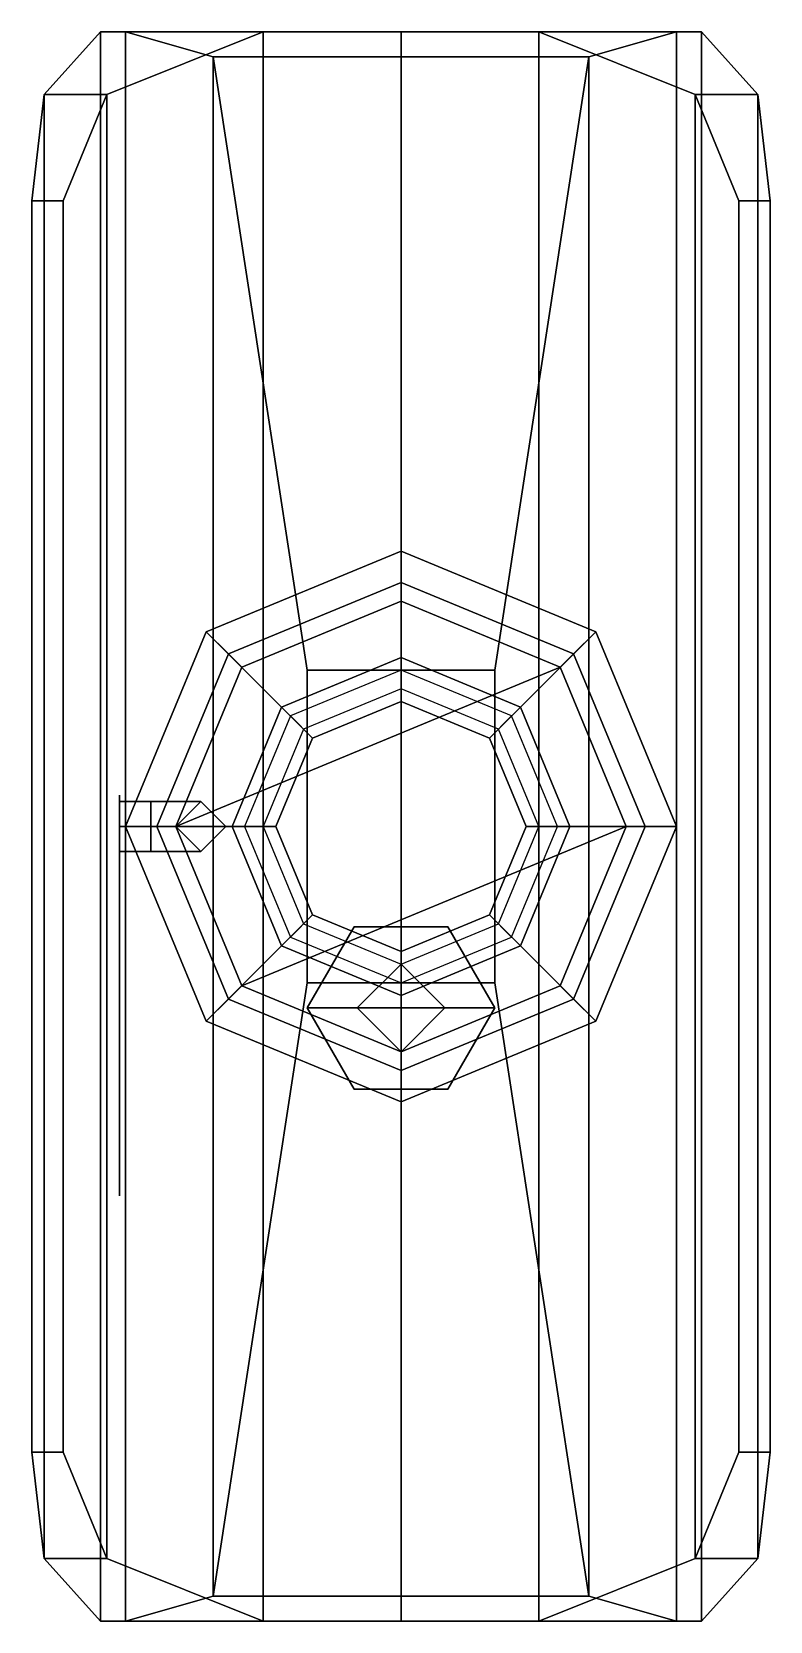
# Model space of a CAD drawing. Extents: x -0.59 to 0.59, y -1.27 to 1.27.
import ezdxf

# ---------------------------------------------------------------- set-up
doc = ezdxf.new("R2010")
doc.units = 0
doc.layers.get('0').update_dxf_attribs({"linetype": 'CONTINUOUS'})

msp = doc.modelspace()

# ---------------------------------------------------------------- linework, layer by layer
for points in [[(-0.48, 1.27, 0.24), (-0.57, 1.17, 0.08), (-0.57, -1.17, 0.08), (-0.48, -1.27, 0.24)], [(-0.22, 1.27, 0.24), (-0.47, 1.17, 0.08), (-0.57, 1.17, 0.08), (-0.48, 1.27, 0.24)], [(0, 1.27, 0.29), (-0.22, 1.27, 0.24), (-0.48, 1.27, 0.24), (-0.44, 1.27, 0.29)], [(-0.44, 1.27, 0.29), (-0.48, 1.27, 0.24), (-0.48, -1.27, 0.24), (-0.44, -1.27, 0.29)], [(-0.22, -1.27, 0.24), (-0.47, -1.17, 0.08), (-0.47, 1.17, 0.08), (-0.22, 1.27, 0.24)], [(0.3, 1.23, 0.42), (0.44, 1.27, 0.29), (-0.44, 1.27, 0.29), (-0.3, 1.23, 0.42)], [(-0.3, 1.23, 0.42), (-0.44, 1.27, 0.29), (-0.44, -1.27, 0.29), (-0.3, -1.23, 0.42)], [(0, -1.27, 0.29), (-0.22, -1.27, 0.24), (-0.22, 1.27, 0.24), (0, 1.27, 0.29)], [(0, 1.27, 0.29), (0.22, 1.27, 0.24), (0.22, -1.27, 0.24), (0, -1.27, 0.29)], [(0.48, 1.27, 0.24), (0.22, 1.27, 0.24), (0, 1.27, 0.29), (0.44, 1.27, 0.29)], [(0.22, 1.27, 0.24), (0.47, 1.17, 0.08), (0.47, -1.17, 0.08), (0.22, -1.27, 0.24)], [(0.57, 1.17, 0.08), (0.47, 1.17, 0.08), (0.22, 1.27, 0.24), (0.48, 1.27, 0.24)], [(0.3, -1.23, 0.42), (0.44, -1.27, 0.29), (0.44, 1.27, 0.29), (0.3, 1.23, 0.42)], [(0.44, -1.27, 0.29), (0.48, -1.27, 0.24), (0.48, 1.27, 0.24), (0.44, 1.27, 0.29)], [(0.48, -1.27, 0.24), (0.57, -1.17, 0.08), (0.57, 1.17, 0.08), (0.48, 1.27, 0.24)], [(0.15, 0.25, 0.49), (0.3, 1.23, 0.42), (-0.3, 1.23, 0.42), (-0.15, 0.25, 0.49)], [(-0.15, 0.25, 0.49), (-0.3, 1.23, 0.42), (-0.3, -1.23, 0.42), (-0.15, -0.25, 0.49)], [(0.15, -0.25, 0.49), (0.3, -1.23, 0.42), (0.3, 1.23, 0.42), (0.15, 0.25, 0.49)], [(-0.47, 1.17, 0.08), (-0.54, 1, -0.03), (-0.59, 1, -0.03), (-0.57, 1.17, 0.08)], [(-0.57, 1.17, 0.08), (-0.59, 1, -0.03), (-0.59, -1, -0.03), (-0.57, -1.17, 0.08)], [(-0.47, -1.17, 0.08), (-0.54, -1, -0.03), (-0.54, 1, -0.03), (-0.47, 1.17, 0.08)], [(0.47, 1.17, 0.08), (0.54, 1, -0.03), (0.54, -1, -0.03), (0.47, -1.17, 0.08)], [(0.59, 1, -0.03), (0.54, 1, -0.03), (0.47, 1.17, 0.08), (0.57, 1.17, 0.08)], [(0.57, -1.17, 0.08), (0.59, -1, -0.03), (0.59, 1, -0.03), (0.57, 1.17, 0.08)], [(-0.59, 1, -0.03), (-0.54, 1, -0.03), (-0.54, -1, -0.03), (-0.59, -1, -0.03)], [(0.59, -1, -0.03), (0.54, -1, -0.03), (0.54, 1, -0.03), (0.59, 1, -0.03)], [(-0.3111, 0.3111, 4.46), (0, 0.44, 4.46), (0, 0.27, 4.32), (-0.1909, 0.1909, 4.32)], [(0, 0.44, 4.46), (-0.3111, 0.3111, 4.46), (-0.3111, 0.3111, 4.75), (0, 0.44, 4.75)], [(0, 0.44, 4.75), (-0.3111, 0.3111, 4.75), (-0.2758, 0.2758, 4.75), (0, 0.39, 4.75)], [(0, 0.44, 4.46), (0.3111, 0.3111, 4.46), (0.1909, 0.1909, 4.32), (0, 0.27, 4.32)], [(0.3111, 0.3111, 4.46), (0, 0.44, 4.46), (0, 0.44, 4.75), (0.3111, 0.3111, 4.75)], [(0.3111, 0.3111, 4.75), (0, 0.44, 4.75), (0, 0.39, 4.75), (0.2758, 0.2758, 4.75)], [(-0.2546, 0.2546, 7.67), (0, 0.36, 7.67), (0, 0.39, 5.58), (-0.2758, 0.2758, 5.58)], [(0, 0.39, 4.75), (-0.2758, 0.2758, 4.75), (-0.2758, 0.2758, 5.58), (0, 0.39, 5.58)], [(0, 0.36, 7.67), (0.2546, 0.2546, 7.67), (0.2758, 0.2758, 5.58), (0, 0.39, 5.58)], [(0.2758, 0.2758, 4.75), (0, 0.39, 4.75), (0, 0.39, 5.58), (0.2758, 0.2758, 5.58)], [(-0.36, 0, 7.67), (0.2546, 0.2546, 7.67), (0, 0.36, 7.67), (-0.2546, 0.2546, 7.67)], [(-0.44, 0, 4.46), (-0.3111, 0.3111, 4.46), (-0.1909, 0.1909, 4.32), (-0.27, 0, 4.32)], [(-0.3111, 0.3111, 4.46), (-0.44, 0, 4.46), (-0.44, 0, 4.75), (-0.3111, 0.3111, 4.75)], [(-0.3111, 0.3111, 4.75), (-0.44, 0, 4.75), (-0.39, 0, 4.75), (-0.2758, 0.2758, 4.75)], [(0.3111, 0.3111, 4.46), (0.44, 0, 4.46), (0.27, 0, 4.32), (0.1909, 0.1909, 4.32)], [(0.44, 0, 4.75), (0.3111, 0.3111, 4.75), (0.2758, 0.2758, 4.75), (0.39, 0, 4.75)], [(0.44, 0, 4.46), (0.3111, 0.3111, 4.46), (0.3111, 0.3111, 4.75), (0.44, 0, 4.75)], [(-0.36, 0, 7.67), (-0.2546, 0.2546, 7.67), (-0.2758, 0.2758, 5.58), (-0.39, 0, 5.58)], [(-0.2758, 0.2758, 4.75), (-0.39, 0, 4.75), (-0.39, 0, 5.58), (-0.2758, 0.2758, 5.58)], [(-0.2546, -0.2546, 7.67), (0.36, 0, 7.67), (0.2546, 0.2546, 7.67), (-0.36, 0, 7.67)], [(-0.1909, 0.1909, 4.32), (0, 0.27, 4.32), (0, 0.22, 4.11), (-0.1556, 0.1556, 4.11)], [(0, 0.27, 4.32), (0.1909, 0.1909, 4.32), (0.1556, 0.1556, 4.11), (0, 0.22, 4.11)], [(0.2546, 0.2546, 7.67), (0.36, 0, 7.67), (0.39, 0, 5.58), (0.2758, 0.2758, 5.58)], [(0.39, 0, 4.75), (0.2758, 0.2758, 4.75), (0.2758, 0.2758, 5.58), (0.39, 0, 5.58)], [(-0.1414, 0.1414, 0.61), (0, 0.2, 0.61), (0, 0.25, 0.49), (-0.1768, 0.1768, 0.45)], [(-0.15, -0.25, 0.49), (0.15, -0.25, 0.49), (0.15, 0.25, 0.49), (-0.15, 0.25, 0.49)], [(0, 0.2, 0.61), (0.1414, 0.1414, 0.61), (0.1768, 0.1768, 0.45), (0, 0.25, 0.49)], [(-0.27, 0, 4.32), (-0.1909, 0.1909, 4.32), (-0.1556, 0.1556, 4.11), (-0.22, 0, 4.11)], [(0, 0.2, 0.61), (-0.1414, 0.1414, 0.61), (-0.1414, 0.1414, 4.11), (0, 0.2, 4.11)], [(0.1414, 0.1414, 0.61), (0, 0.2, 0.61), (0, 0.2, 4.11), (0.1414, 0.1414, 4.11)], [(0.1909, 0.1909, 4.32), (0.27, 0, 4.32), (0.22, 0, 4.11), (0.1556, 0.1556, 4.11)], [(-0.2, 0, 0.61), (-0.1414, 0.1414, 0.61), (-0.1768, 0.1768, 0.45), (-0.25, 0, 0.4)], [(0.1414, 0.1414, 0.61), (0.2, 0, 0.61), (0.25, 0, 0.4), (0.1768, 0.1768, 0.45)], [(-0.1414, 0.1414, 0.61), (-0.2, 0, 0.61), (-0.2, 0, 4.11), (-0.1414, 0.1414, 4.11)], [(0.2, 0, 0.61), (0.1414, 0.1414, 0.61), (0.1414, 0.1414, 4.11), (0.2, 0, 4.11)], [(-0.45, 0.05, 2.88), (-0.45, 0, 2.97), (-0.45, -0.59, 2.14), (-0.45, -0.45, 2.06)], [(-0.45, -0.45, 2.06), (-0.45, -0.59, 2.14), (-0.45, 0, 2.97), (-0.45, 0.05, 2.88)], [(-0.4, 0.04, 2.93), (-0.4, 0, 2.89), (-0.45, 0, 2.89), (-0.45, 0.04, 2.93)], [(-0.4, 0, 2.97), (-0.4, 0.04, 2.93), (-0.45, 0.04, 2.93), (-0.45, 0, 2.97)], [(-0.32, 0.04, 2.79), (-0.36, 0, 2.79), (-0.4, 0, 2.89), (-0.4, 0.04, 2.93)], [(-0.28, 0, 2.79), (-0.32, 0.04, 2.79), (-0.4, 0.04, 2.93), (-0.4, 0, 2.97)], [(-0.32, 0.04, 2.26), (-0.36, 0, 2.26), (-0.36, 0, 2.79), (-0.32, 0.04, 2.79)], [(-0.28, 0, 2.26), (-0.32, 0.04, 2.26), (-0.32, 0.04, 2.79), (-0.28, 0, 2.79)], [(-0.4, 0, 2.89), (-0.4, -0.04, 2.93), (-0.45, -0.04, 2.93), (-0.45, 0, 2.89)], [(-0.4, -0.04, 2.93), (-0.4, 0, 2.97), (-0.45, 0, 2.97), (-0.45, -0.04, 2.93)], [(-0.3111, -0.3111, 4.46), (-0.44, 0, 4.46), (-0.27, 0, 4.32), (-0.1909, -0.1909, 4.32)], [(-0.44, 0, 4.46), (-0.3111, -0.3111, 4.46), (-0.3111, -0.3111, 4.75), (-0.44, 0, 4.75)], [(-0.44, 0, 4.75), (-0.3111, -0.3111, 4.75), (-0.2758, -0.2758, 4.75), (-0.39, 0, 4.75)], [(-0.36, 0, 2.79), (-0.32, -0.04, 2.79), (-0.4, -0.04, 2.93), (-0.4, 0, 2.89)], [(-0.32, -0.04, 2.79), (-0.28, 0, 2.79), (-0.4, 0, 2.97), (-0.4, -0.04, 2.93)], [(-0.2546, -0.2546, 7.67), (-0.36, 0, 7.67), (-0.39, 0, 5.58), (-0.2758, -0.2758, 5.58)], [(-0.39, 0, 4.75), (-0.2758, -0.2758, 4.75), (-0.2758, -0.2758, 5.58), (-0.39, 0, 5.58)], [(-0.36, 0, 2.26), (-0.32, -0.04, 2.26), (-0.32, -0.04, 2.79), (-0.36, 0, 2.79)], [(-0.32, -0.04, 2.26), (-0.28, 0, 2.26), (-0.28, 0, 2.79), (-0.32, -0.04, 2.79)], [(-0.1909, -0.1909, 4.32), (-0.27, 0, 4.32), (-0.22, 0, 4.11), (-0.1556, -0.1556, 4.11)], [(-0.1414, -0.1414, 0.61), (-0.2, 0, 0.61), (-0.25, 0, 0.4), (-0.1768, -0.1768, 0.45)], [(-0.2, 0, 0.61), (-0.1414, -0.1414, 0.61), (-0.1414, -0.1414, 4.11), (-0.2, 0, 4.11)], [(0.1414, -0.1414, 0.61), (0.2, 0, 0.61), (0.2, 0, 4.11), (0.1414, -0.1414, 4.11)], [(0.2, 0, 0.61), (0.1414, -0.1414, 0.61), (0.1768, -0.1768, 0.45), (0.25, 0, 0.4)], [(0.27, 0, 4.32), (0.1909, -0.1909, 4.32), (0.1556, -0.1556, 4.11), (0.22, 0, 4.11)], [(0.44, 0, 4.46), (0.3111, -0.3111, 4.46), (0.1909, -0.1909, 4.32), (0.27, 0, 4.32)], [(0.36, 0, 7.67), (0.2546, -0.2546, 7.67), (0.2758, -0.2758, 5.58), (0.39, 0, 5.58)], [(0.2758, -0.2758, 4.75), (0.39, 0, 4.75), (0.39, 0, 5.58), (0.2758, -0.2758, 5.58)], [(0.3111, -0.3111, 4.75), (0.44, 0, 4.75), (0.39, 0, 4.75), (0.2758, -0.2758, 4.75)], [(0.3111, -0.3111, 4.46), (0.44, 0, 4.46), (0.44, 0, 4.75), (0.3111, -0.3111, 4.75)], [(0, -0.36, 7.67), (0.2546, -0.2546, 7.67), (0.36, 0, 7.67), (-0.2546, -0.2546, 7.67)], [(0, -0.2, 0.61), (-0.1414, -0.1414, 0.61), (-0.1768, -0.1768, 0.45), (0, -0.25, 0.49)], [(-0.1414, -0.1414, 0.61), (0, -0.2, 0.61), (0, -0.2, 4.11), (-0.1414, -0.1414, 4.11)], [(0, -0.2, 0.61), (0.1414, -0.1414, 0.61), (0.1414, -0.1414, 4.11), (0, -0.2, 4.11)], [(0.1414, -0.1414, 0.61), (0, -0.2, 0.61), (0, -0.25, 0.49), (0.1768, -0.1768, 0.45)], [(0, -0.27, 4.32), (-0.1909, -0.1909, 4.32), (-0.1556, -0.1556, 4.11), (0, -0.22, 4.11)], [(-0.075, -0.1601, 3.76), (-0.15, -0.29, 3.76), (-0.15, -0.29, 4.14), (-0.075, -0.1601, 4.14)], [(-0.15, -0.29, 4.14), (0.15, -0.29, 4.14), (0.075, -0.1601, 4.14), (-0.075, -0.1601, 4.14)], [(0.075, -0.1601, 3.76), (-0.075, -0.1601, 3.76), (-0.075, -0.1601, 4.14), (0.075, -0.1601, 4.14)], [(0.1909, -0.1909, 4.32), (0, -0.27, 4.32), (0, -0.22, 4.11), (0.1556, -0.1556, 4.11)], [(0.15, -0.29, 3.76), (0.075, -0.1601, 3.76), (0.075, -0.1601, 4.14), (0.15, -0.29, 4.14)], [(0, -0.44, 4.46), (-0.3111, -0.3111, 4.46), (-0.1909, -0.1909, 4.32), (0, -0.27, 4.32)], [(0.3111, -0.3111, 4.46), (0, -0.44, 4.46), (0, -0.27, 4.32), (0.1909, -0.1909, 4.32)], [(0, -0.22, 3.54), (-0.07, -0.29, 3.54), (-0.07, -0.29, 3.76), (0, -0.22, 3.76)], [(0, -0.22, 4.14), (-0.07, -0.29, 4.14), (-0.07, -0.29, 4.36), (0, -0.22, 4.36)], [(0.07, -0.29, 3.54), (0, -0.22, 3.54), (0, -0.22, 3.76), (0.07, -0.29, 3.76)], [(0.07, -0.29, 4.14), (0, -0.22, 4.14), (0, -0.22, 4.36), (0.07, -0.29, 4.36)], [(-0.15, -0.25, 0.49), (-0.3, -1.23, 0.42), (0.3, -1.23, 0.42), (0.15, -0.25, 0.49)], [(-0.3111, -0.3111, 4.75), (0, -0.44, 4.75), (0, -0.39, 4.75), (-0.2758, -0.2758, 4.75)], [(0, -0.36, 7.67), (-0.2546, -0.2546, 7.67), (-0.2758, -0.2758, 5.58), (0, -0.39, 5.58)], [(-0.2758, -0.2758, 4.75), (0, -0.39, 4.75), (0, -0.39, 5.58), (-0.2758, -0.2758, 5.58)], [(0.2546, -0.2546, 7.67), (0, -0.36, 7.67), (0, -0.39, 5.58), (0.2758, -0.2758, 5.58)], [(0, -0.39, 4.75), (0.2758, -0.2758, 4.75), (0.2758, -0.2758, 5.58), (0, -0.39, 5.58)], [(0, -0.44, 4.75), (0.3111, -0.3111, 4.75), (0.2758, -0.2758, 4.75), (0, -0.39, 4.75)], [(-0.15, -0.29, 3.76), (-0.075, -0.4199, 3.76), (-0.075, -0.4199, 4.14), (-0.15, -0.29, 4.14)], [(-0.075, -0.4199, 4.14), (0.075, -0.4199, 4.14), (0.15, -0.29, 4.14), (-0.15, -0.29, 4.14)], [(-0.07, -0.29, 3.54), (0, -0.36, 3.54), (0, -0.36, 3.76), (-0.07, -0.29, 3.76)], [(-0.07, -0.29, 4.14), (0, -0.36, 4.14), (0, -0.36, 4.4), (-0.07, -0.29, 4.36)], [(0, -0.36, 3.54), (0.07, -0.29, 3.54), (0.07, -0.29, 3.76), (0, -0.36, 3.76)], [(0, -0.36, 4.14), (0.07, -0.29, 4.14), (0.07, -0.29, 4.36), (0, -0.36, 4.4)], [(0.075, -0.4199, 3.76), (0.15, -0.29, 3.76), (0.15, -0.29, 4.14), (0.075, -0.4199, 4.14)], [(-0.3111, -0.3111, 4.46), (0, -0.44, 4.46), (0, -0.44, 4.75), (-0.3111, -0.3111, 4.75)], [(0, -0.44, 4.46), (0.3111, -0.3111, 4.46), (0.3111, -0.3111, 4.75), (0, -0.44, 4.75)], [(-0.075, -0.4199, 3.76), (0.075, -0.4199, 3.76), (0.075, -0.4199, 4.14), (-0.075, -0.4199, 4.14)], [(-0.59, -1, -0.03), (-0.54, -1, -0.03), (-0.47, -1.17, 0.08), (-0.57, -1.17, 0.08)], [(0.47, -1.17, 0.08), (0.54, -1, -0.03), (0.59, -1, -0.03), (0.57, -1.17, 0.08)], [(-0.57, -1.17, 0.08), (-0.47, -1.17, 0.08), (-0.22, -1.27, 0.24), (-0.48, -1.27, 0.24)], [(0.22, -1.27, 0.24), (0.47, -1.17, 0.08), (0.57, -1.17, 0.08), (0.48, -1.27, 0.24)], [(-0.3, -1.23, 0.42), (-0.44, -1.27, 0.29), (0.44, -1.27, 0.29), (0.3, -1.23, 0.42)], [(-0.48, -1.27, 0.24), (-0.22, -1.27, 0.24), (0, -1.27, 0.29), (-0.44, -1.27, 0.29)], [(0, -1.27, 0.29), (0.22, -1.27, 0.24), (0.48, -1.27, 0.24), (0.44, -1.27, 0.29)]]:
    msp.add_3dface(points)

doc.saveas('drawing.dxf')
